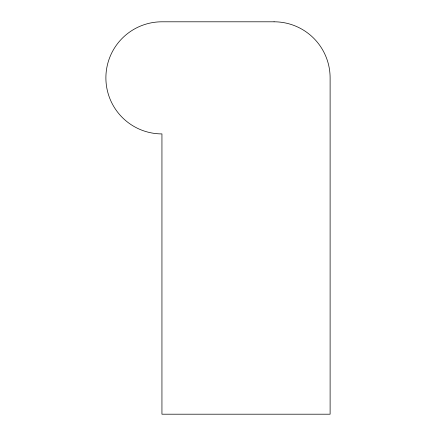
<?xml version="1.0" encoding="UTF-8"?>
<svg xmlns="http://www.w3.org/2000/svg" width="436" height="436" viewBox="0 0 436 436"><rect width="100%" height="100%" fill="white"/><g stroke="black" fill="none" stroke-linecap="round" stroke-linejoin="round"><path stroke-width="0.65" d="M274.059 21.8L161.941 21.8A56.059 56.059 0 0 0 105.888 77.859A56.059 56.059 0 0 0 161.941 133.912L161.941 414.2L330.112 414.2L330.112 77.859A56.059 56.059 0 0 0 274.059 21.8"/></g></svg>
